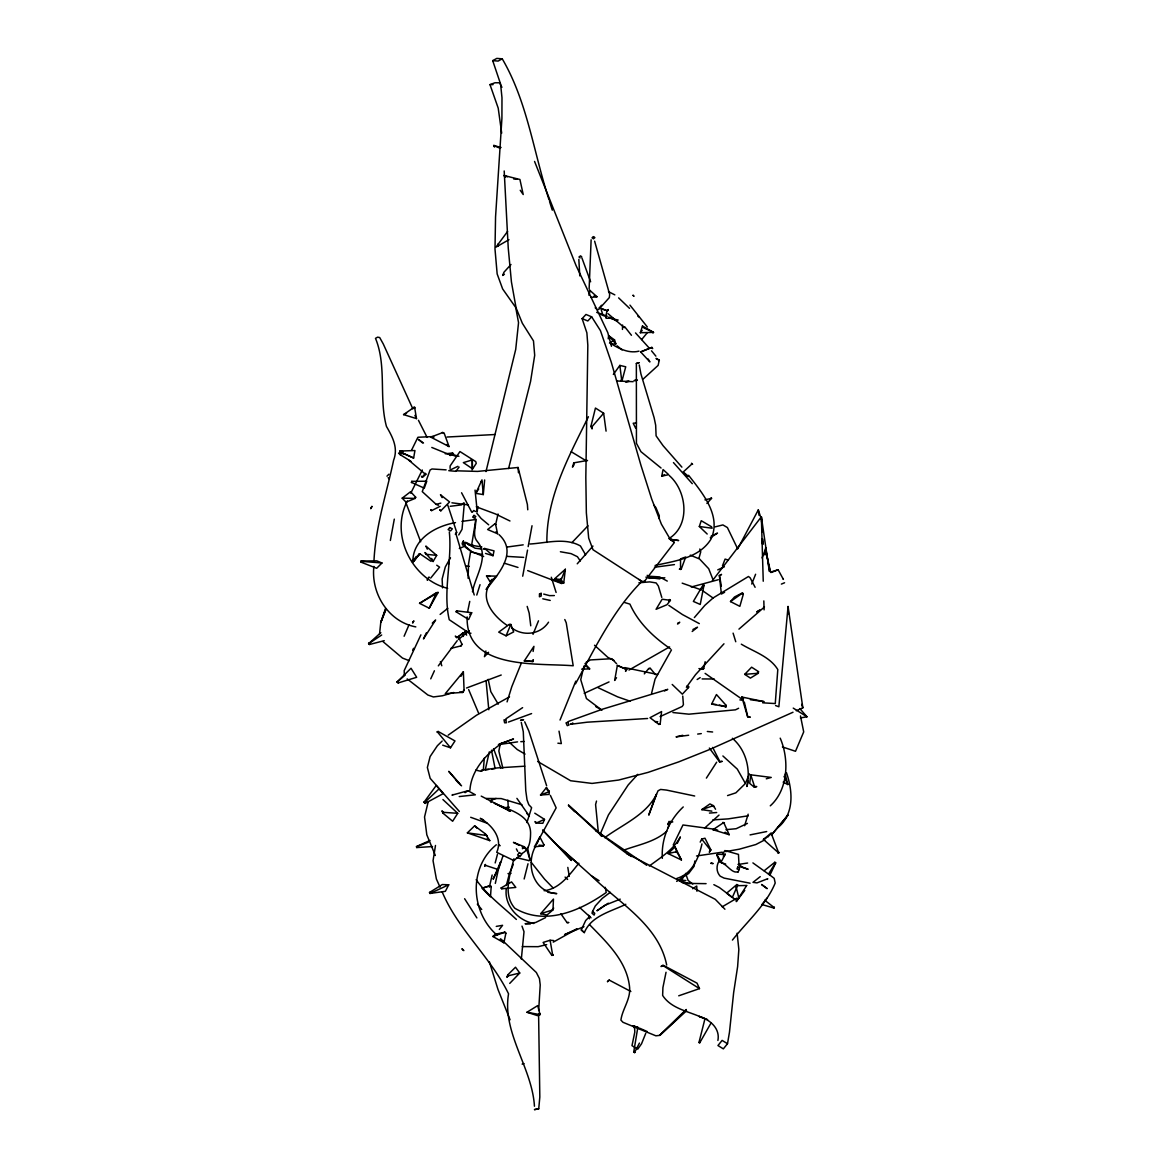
<?xml version="1.0" encoding="UTF-8"?>
<svg xmlns="http://www.w3.org/2000/svg" width="1168" height="1168" viewBox="0 0 1168 1168"><rect width="100%" height="100%" fill="white"/><g stroke="black" fill="none" stroke-linecap="round" stroke-linejoin="round"><path stroke-width="1.5" d="M659.278 518.782L659.278 515.687L655.847 507.496L653.759 505.116M578.832 259.354L579.781 275.882M506.284 888.819C504.08 905.375 518.023 920.647 533.82 923.479M635.611 428.057L633.187 423.225L636.458 422.962M717.897 1040.454C720.291 1028.263 709.75 1019.562 699.136 1016.408L707.574 1019.576M682.74 696.055L683.411 704.669L682.214 706.479L660.081 716.583M361.029 562.158L361.043 561.049L376.811 560.859L381.965 562.991L376.68 568.29L361.029 562.158L361.817 561.37L381.965 562.991M373.877 566.407C370.825 593.446 388.302 621.697 415.808 626.895M373.964 561.049C375.527 526.71 386.491 493.684 393.616 460.25C398.434 447.68 392.433 436.847 386.447 426.408C378.709 397.66 386.929 366.139 375.497 338.34L377.614 337.158L379.688 337.537L383.279 343.991L412.859 408.888M546.887 542.463C546.303 497.393 568.962 456.133 588.424 416.742M456.177 611.842L456.63 610.835L471.697 612.747L468.631 619.507L456.177 611.842L456.63 610.835M467.127 616.879C465.536 670.301 537.222 662.825 573.196 665.775L566.232 622.792L564.801 619.536M538.594 1013.97L539.82 1097.059L538.725 1108.797L534.521 1109.6L538.725 1108.797M538.682 1010.451L540.215 984.931L539.441 978.58L536.346 972.506L500.999 939.101M540.025 1014.642L537.703 1005.604L526.987 1012.247L537.441 1015.62L540.025 1014.642L526.987 1012.247M472.339 468.689L472.295 459.929L463.36 462.63L472.339 468.689L472.295 459.929M468.105 578.277L468.529 564.071L470.602 551.515M622.456 329.434L622.617 325.054M661.76 476.164L663.059 469.536L668.665 474.661L661.76 476.164L664.548 474.602M450.074 468.368L450.176 465.871L459.944 451.563L475.741 461.594L476.252 463.36L472.033 469.843M739.037 865.503L738.468 854.407L724.89 850.567L722.204 854.728M589.125 288.861L591.125 239.805M491.202 886.6L490.472 896.805L481.975 888.206L490.268 885.665L491.202 886.6L489.786 885.826L482.851 888.03M549.296 791.641L549.077 794.401L540.521 795.014L546.42 787.582L549.296 791.641L540.521 795.014M475.799 770.121L481.012 771.318L483.318 769.916L484.326 758.061M464.324 503.233L462.046 529.308L458.732 534.959M666.037 972.258L662.913 987.588L662.636 995.443C671.658 1009.473 690.259 1011.473 704.143 1018.569M796.284 710.757L802.839 707.793L788.05 606.513L778.866 706.771L775.552 705.545M483.289 494.575L481.975 479.873L475.814 493.363L483.289 494.575L484.647 479.975M384.243 640.663L369.497 644.502L368.592 643.699L380.826 632.662M379.542 634.049L380.753 622.544L385.425 608.762M651.554 693.427L655.058 679.163L671.469 649.904M660.197 723.751L661.57 711.575L650.007 717.707L658.927 724.423L660.197 723.751L658.927 724.423M758.324 673.264L758.499 671.629L751.623 667.191L744.717 674.345L750.411 678.097L758.324 673.264L744.717 674.345M589.402 293.577L589.782 290.277L596.979 296.745L590.964 297.446M501.13 887.957L501.773 888.79L515.818 887.417L511.555 881.913L501.13 887.957L501.773 888.79M563.75 582.993L561.136 579.927L565.341 569.269L554.596 578.802L563.75 582.993L565.341 569.269M750.717 774.822L749.725 783.421L754.382 787.261L756.747 786.604L754.484 786.312L750.717 774.822L771.245 777.435L766.281 778.808M754.382 787.261L754.484 786.312M694.814 861.006L694.172 866.189L688.682 873.445L676.666 881.387M608.207 338.778L608.63 335.698L614.529 339.903L615.857 343.888L611.36 344.151M764.982 554.99L765.624 547.617L769.697 571.356M485.903 650.985L484.428 656.693L488.56 652.284M701.953 843.909C698.844 858.042 692.04 873.927 676.841 878.424M435.489 845.457L433.051 860.714L436.379 879.008L440.029 887.125M533.119 651.437L533.937 646.342L524.301 660.913L533.017 661.511L533.309 659.672L532.155 661.424L524.301 660.913M471.478 546.128L475.902 519.191M477.084 512.007L477.975 506.62M633.713 1052.12L634.735 1052.558L633.713 1052.12L637.816 1027.417M588.949 295.256L589.782 290.277M727.503 1043.725L722.116 1040.396L717.955 1045.55L723.342 1048.864L727.503 1043.725L729.474 1032.205L733.635 992.727L737.621 966.637L738.848 949.423L737.11 933.217M662.329 858.378C661.205 838.77 668.753 820.637 683.236 806.942M400.493 452.118L400.697 451.009L414.947 450.541L413.633 458.017L400.23 452.001L400.697 451.009M625.946 669.118L625.552 671.366L626.793 669.527L617.361 665.439L614.66 680.448L616.514 677.703M390.36 540.477L394.302 519.132M522.709 576.204L527.527 550.113M528.17 546.624L532.024 525.746M613.01 318.134L606.572 318.28L605.739 317.36L606.878 311.301M703.881 585.737L700.245 604.455L693.369 601.418L702.859 585.285L703.647 584.759L703.881 585.737L702.859 585.285M500.211 744.191L498.853 751.068L502.795 768.091M493.027 555.705L484.691 548.478L494.02 550.858L493.027 555.705L485.508 553.428M410.946 461.345L400.244 454.717L400.478 453.607L403.909 453.68M467.58 611.915L469.755 601.389M698.946 668.563L702.129 669.322L703.72 668.592L705.151 661.716M412.859 560.217C413.866 538.141 436.058 526.038 455.491 522.622M503.89 942.766L505.89 933.159L504.956 932.21L495.407 934.181L492.896 936.488L503.89 942.766L500.254 939.087M658.942 361.613L658.139 365.38L643.364 378.87M450.848 648.386L461.083 645.86L461.944 644.21L458.425 636.75M495.305 883.402L498.371 869.503L502.97 855.925M498.035 513.993L495.655 524.505L497.539 533.732L487.611 529.527L494.648 524.023L495.743 524.49L494.648 524.023M489.319 751.856L485.216 769.946L488.501 769.478M489.363 887.184L492.151 875.022M411.793 481.347L411.545 482.442L411.793 481.347L426.787 481.216L424.276 488.151L411.413 482.384M485.976 471.595L515.716 349.393L518.548 322.645L515.716 307.491L502.634 288.934L497.159 273.94L494.998 249.105L495.553 216.956L501.919 118.391L501.977 97.689L500.576 83.994L492.706 60.648L496.823 58.4L502.24 58.823C527.542 102.025 533.674 152.877 549.062 199.845M583.942 666.052L580.744 679.674L586.438 698.552L601.943 710.188M428.072 802.27L424.539 817.016L426.816 834.813L435.343 855.487M748.206 781.231L746.892 786.517C750.878 769.391 746.031 749.871 732.38 738.293M603.652 413.224L591.811 426.948L592.074 428.919L590.906 426.378L595.446 408.055L603.652 413.224L606.075 431.138M524.155 878.978L528.009 863.78M711.151 1022.832L699.749 1042.761L698.975 1042.469L704.99 1018.657M508.591 468.529L530.564 381.469L534.696 355.306L533.484 340.91L522.33 323.244L516.081 307.899L511.423 281.911L508.241 248.025L504.196 170.966M513.92 858.743C510.095 874.496 502.62 894.338 514.811 908.251C545.179 926.18 580.029 910.879 606.207 892.527L605.243 887.3M596.512 801.058L595.592 804.562L598.293 831.966L601.491 836.303M619.858 365.409L621.595 379.571L620.807 380.666L622.296 379.746L625.727 366.796L619.858 365.409L613.346 374.461M495.174 862.933L497.451 854.334M506.313 885.475L509.569 873.211L513.336 864.335M432.525 846.552L416.757 847.559L417.049 846.493L428.247 842.274M698.946 558.289L700.742 551.836L699.807 549.004M743.33 594.205L739.84 606.338L730.496 601.578L734.482 597.009L742.527 592.804L743.33 594.205L741.928 593.49L730.496 601.578M472.471 591.767C475.274 575.97 489.845 556.435 477.464 541.704C471.799 535.338 476.456 526.695 475.595 519.264M744.629 825.703L748.148 814.198M609.185 980.083L607.506 981.631L609.185 980.083L630.866 991.486M507.073 701.88L511.788 686.711L521.366 663.059M573.78 462.849L572.451 467.142L574.072 464.718L573.78 462.849L587.519 460.455M476.778 595.052L480.033 584.672M659 359.919L658.679 360.927L659.351 360.255L656.226 358.342M640.327 332.734L642.458 326.047L653.54 332.354L640.327 332.734L642.181 330.369M652.985 333.07L653.292 332.062M490.925 802.445L492.049 799M592.585 911.39L592.001 913.157L594.147 915.099L594.731 913.318L592.585 911.39L595.3 905.959L602.235 898.396L610.251 892.323M535.937 845.603C524.943 863.955 533.221 892.206 556.756 893.622L547.967 892.323M699.325 526.505L701.238 520.709L711.502 526.753L712.159 528.228L699.325 526.505L707.195 534.024M485.187 865.269L485.465 864.437L484.647 866.335L485.187 865.269L498.064 869.503L500.59 862.042L493.13 879.183L498.064 869.503M678.287 879.913L681.499 881.84L683.514 875.956M667.979 827.893L670.33 821.308M506.065 635.83L510.825 624.442L513.672 631.903L506.065 635.83L498.707 632.136L509.19 624.471L510.825 624.442M507.744 974.9L506.868 977.324L508.372 975.776L519.76 973.017L515.511 967.221L507.744 974.9L508.372 975.776M681.163 569.298L679.484 569.196L681.163 569.298L685.718 557.005L681.82 558.333M385.747 609.243L380.753 622.544L385.951 609.448M702.406 588.044L703.647 584.759M722.466 565.852L725.094 559.092L728.394 560.129M669.03 821.352L667.76 824.593L669.512 822.535L672.783 821.922M526.914 822.564L531.63 807.687L528.783 804.679L527.031 799.861L525.761 790.648L523.293 731.781L521.264 722.379M751.725 584.029L755.608 574.247M762.062 557.954L765.945 548.186M645.758 1033.33L641.524 1043.812L637.757 1049.141L631.99 1045.652L634.808 1032.103L634.633 1028.439L633.158 1025.811L638.312 1027.606M553.004 909.843L553.457 899.068L540.653 913.712L547.062 914.967L553.004 909.843L540.653 913.712M625.8 904.295C611.054 911.551 591.169 915.814 584.336 932.619L581.284 929.918L585.664 920.559L589.825 916.267M533.017 634.341L538.492 620.821M560.041 720.028L575.78 681.163M688.478 687.587L688.857 686.682L686.959 686.127L688.478 687.587L682.346 694.186L672.199 684.463M481.654 549.062L475.084 548.186L465.2 542.478L464.076 545.164L472.193 552.23L482.603 554.654M464.601 546.244L465.2 542.478M749.447 773.858L745.359 783.538L735.869 792.838L727.562 795.583M600.002 834.594L608.426 814.943L628.194 784.94L637.845 774.311M404.113 636.239L408.99 624.88M544.507 819.367L542.828 823.294L536.141 823.104L544.507 819.367L534.769 813.191M737.723 885.183L732.307 897.52L726.627 893.199L736.862 884.541L737.723 885.183L736.862 884.541M407.34 500.984C389.674 534.564 411.851 579.401 447.651 588.351M410.756 493.232L422.305 470.032M415.195 498.4L415.691 497.247L410.581 491.713L402.201 498.152L406.011 502.138L415.195 498.4L402.201 498.152M451.067 454.118L450.133 455.491L451.067 454.118L458.922 456.308M523.293 848.333L523.833 847.121M725.693 864.057L721.065 862.626C727.065 864.043 732.263 874.438 738.264 871.562M430.744 678.842L434.408 670.782M737.928 872.306L739.037 869.868M429.24 608.192L436.496 592.658L438.117 592.453L429.24 608.192L419.546 603.345L436.496 592.658M517.03 857.779L528.973 860.626L530.038 859.692L527.498 847.515M764.164 870.759L774.807 862.276L775.669 862.933L769.931 875.109L752.907 862.904M677.309 843.325L680.36 836.916C673.498 849.72 660.621 857.546 649.306 866.014M719.4 860.626C716.072 865.313 716.218 871.941 720.203 876.19L724.087 878.102L750.075 883.198M426.378 632.837L423.458 638.94L435.635 620.004L432.277 623.128M536.9 843.325L539.893 837.106L543.908 844.727L543.295 845.793L534.375 846.873L539.893 837.106M536.623 844.157L538.01 841.267M539.412 838.361L556.158 807.862L550.376 795.379M673.221 845.033L682.973 824.973L715.59 829.382M700.201 842.113L701.691 839.047L704.961 838.23L710.874 849.866L709.385 852.056L710.874 849.866M411.574 450.162L417.91 437.255L433.489 436.569M607.272 310.79L608.28 309.593L607.272 310.79L599.301 307.899L601.535 305.242M711.619 704.07L716.451 694.537L726 705.224L726.175 706.742L711.619 704.07L716.115 704.508M725.27 706.669L726 705.224M397.062 682.054L411.019 668.257L416.669 677.294L398.142 682.944L397.062 682.054L405.296 674.943M634.604 1052.456L639.436 1043.068M461.024 676.287L463.36 671.775L464.076 690.186L462.966 692.332L445.285 693.661L463.36 671.775M429.999 893.447L448.731 884.789L445.358 891.315L429.999 893.447L429.532 892.44L442.307 884.556L448.731 884.789M737.767 548.756L758.295 509.905L761.974 520.986M767.391 879.387L767.741 878.701L756.995 882.891L752.995 882.351L760.237 876.642M716.933 855.253L717.546 854.407L725.211 854.217L721.225 861.838L719.561 861.969L716.933 855.253L717.546 854.407M420.903 634.852L404.186 670.651L404.362 675.221M461.083 645.86L461.944 644.21M575.517 683.806C594.862 648.517 612.689 610.922 641.261 582.029L644.663 581.065L674.33 542.58L669.074 537.265L661.38 524.14L651.7 499.072L640.969 465.404L611.273 362.197L600.44 330.617L591.65 316.805L585.971 314.469L582.117 318.63L586.876 332.836L587.825 345.232L585.825 477.464L586.351 512.81L588.687 538.112L593.008 549.734L643.364 582.336L644.663 581.065M543.295 845.793L543.908 844.727M450.483 557.837L445.315 566.918L442.132 579.021L442.555 587.854M746.367 886.03L736.249 901.638L744.761 890.41M425.707 554.245L436.686 555.384L433.094 561.516L424.904 552.552L426.101 553.574M669.673 599.505L668.768 601.009L670.403 600.323L662.139 599.228L656.066 609.302L667.001 604.703L670.403 600.323M507.584 231.454L495.991 247.134L508.971 239.688M775.464 862.772L768.559 874.058L774.18 878.321L775.202 883.023C766.12 905.069 747.053 921.537 732.438 940.065M427.211 580.073L429.123 577.05L427.371 579.751M443.008 813.22L443.563 812.344L457.725 813.322L452.644 821.25L443.008 813.22L441.927 810.84L443.563 812.344M766.909 898.192L761.93 904.528L773.844 908.047L774.384 907.346L773.844 908.047M706.377 778.107L716.656 762.193M450.512 747.783L437.679 732.234L438.175 731.475L454.994 740.95L450.512 747.783L442.701 745.184M475.814 493.363L478.749 488.896M486.209 589.3L490.18 583.314C479.084 599.257 494.064 616.689 507.233 625.449M486.37 589.373C498.035 574.189 518.431 552.508 498.97 534.579M414.655 559.355L419.765 553.676L431.08 561.37M455.301 534.258L456.513 532.52M438.321 665.862L457.228 640.663M686.375 687.28L695.515 674.681L723.97 643.802M424.057 802.168L436.219 785.495L443.198 793.627L425.108 803.394L424.057 802.168L425.108 803.394M723.328 856.801L725.211 854.217M490.107 581.795L496.604 576.131L486.516 575.955L490.107 581.795L491.903 579.357M711.21 497.67L711.56 498.313L704.932 499.86M413.633 560.567L416.684 556.45L412.012 561.604M738.877 898.163L736.19 887.096L737.256 885.694L746.921 885.475M578.861 863.254C569.634 874.54 559.764 888.906 544.127 890.717M459.112 467.083L455.885 471.332L448.804 470.675L457.9 466.309M736.19 887.096L737.256 885.694M712.261 580.919L761.361 516.796L769.347 571.459M499.335 929.451L502.576 925.319L496.269 926.399M414.187 560.655L419.56 553.836L413.122 561.837M548.361 791.714L549.004 790.897M426.349 474.047L422.641 477.172L421.458 476.296L422.203 477.23L425.371 473.288M413.238 561.75L419.765 553.676M430.7 578.072L439.562 567.137L436.73 565.21M777.859 827.63C794.488 814.081 792.809 790.926 786.429 772.603M644.313 673.878L648.634 668.592L650.342 668.373L655.555 674.651M641.685 339.552L647.203 332.836M462.09 692.595L464.076 690.186M771.537 834.872L788.035 815.045L771.464 835.047M694.361 617.565L704.888 605.301L713.181 597.899L748.454 576.496L750.163 577.824L755.112 587.3M767.741 837.149L771.157 833.178L778.706 853.005L763.419 839.398L771.157 833.178M472.412 512.066L473.77 510.489L475.478 511.467M552.303 909.697L553.705 908.091M577.24 563.808L592.964 546.084M598.79 309.374L609.331 297.577L609.667 294.467L594.629 241.177M702.129 669.322L703.72 668.592M706.917 503.452L711.56 498.313M510.985 264.508L503.934 272.261L502.678 275.444L504.415 274.261M704.523 828.185L719.006 815.089M591.65 316.805L587.811 320.966L582.117 318.63M481.012 771.318L483.318 769.916M650.342 668.373L648.634 668.592M496.327 844.756C468.324 867.459 470.543 912.339 497.203 935.276M571.911 542.638L587.971 525.819M757.477 672.71L758.499 671.629M509.715 983.412L519.76 973.017M386.973 476.179L388.9 474.193M548.551 622.179C540.375 634.662 523.308 636.662 511.657 627.873M440.847 510.796L439.84 509.993L440.847 510.796L449.592 501.948L440.467 494.721L442.103 497.626M442.176 741.038L437.372 745.739L430.101 756.572L427.371 767.478L430.174 778.341L459.345 811.468M528.973 860.626L530.126 859.502M686.142 1009.678L659.789 1035.359L655.876 1035.812L622.997 1022.307L620.909 1020.117C622.369 1009.064 630.574 999.545 629.625 987.719C627.274 961.541 607.01 942.591 589.694 924.793M686.302 1009.502L659.789 1035.359L686.565 1010.773M467.375 832.857L474.631 825.834L485.406 833.894L489.786 840.639L467.375 832.857L487.071 835.529M484.603 834.667L485.406 833.894M522.388 848.713L524.403 846.8L525.746 848.523M463.681 502.897L461.594 504.868L450.176 506.299M424.48 802.679L439.037 788.911M668.038 853.56L675.06 846.946L681.426 859.969L668.038 853.56L675.746 851.895L676.52 851.165L675.06 846.946M738.95 629.129L764.456 606.966M597.111 910.733L604.936 905.273L620.237 899.141M692.025 463.886L691.427 463.273L692.609 464.368L692.025 463.886L683.061 472.164L688.346 476.573L684.755 473.259M492.896 936.488L504.956 932.21M469.726 614.529L471.697 612.747M554.596 578.802L560.129 579.459L561.312 578.408M519.439 855.648L513.993 860.626L496.721 852.319C503.014 838.303 492.151 825.148 480.282 818.345L483.537 819.98M521.848 853.531C529.119 849.954 530.374 841.851 530.549 834.594C531.717 814.417 508.357 809.833 494.21 803.117L510.445 811.307L481.231 796.123M666.811 831.178C654.868 842.084 637.903 844.829 623.128 850.377M719.517 761.799L722.058 761.39L719.517 761.799L709.341 748.075M692.186 631.494L697.5 627.216L692.931 629.494M778.049 853.341L779.217 852.421M458.367 639.495L469.346 630.764M440.117 614.426L447.782 608.353M770.281 805.832C788.283 789.714 789.393 759.492 780.209 738.161M414.771 497.962L415.691 497.247M448.176 735.154L476.515 715.225L509.525 696.829M466.587 630.895L457.243 637.48L455.301 636.122L456.761 637.728L463.433 632.662M712.991 829.703L723.722 822.535L729.197 834.697L712.991 829.703L717.678 830.112M403.588 414.611L414.567 406.99L416.494 418.611L403.588 414.611L406.566 413.253M522.622 707.647L505.875 718.831M711.867 811.161L701.778 809.628L709.954 803.92L713.4 805.643L715.531 809.234M701.778 809.628L713.4 805.643M699.471 988.624L697.048 983.164L663.001 965.148L660.986 966.535L663.263 965.746L699.471 988.624L678.725 995.808M737.023 898.09L722.189 906.821M640.663 351.933L651.919 347.334L652.664 348.619L651.656 347.524L640.663 351.933L649.89 361.934L648.182 359.029M669.206 538.404C690.609 525.104 686.886 491.042 669.381 475.639M368.592 643.699L381.688 634.998M452.965 794.517L452.001 795.145L468.003 790.736L475.347 794.809L459.228 796.561M465.083 792.678L468.003 790.736M597.184 910.573L608.324 903.2M692.609 888.746L696.741 886.016L696.946 891.242M710.275 537.835L717.502 533.104L711.151 536.127M609.492 343.085L614.529 339.903M719.357 575.634L721.459 574.481L719.357 575.634L721.401 594.045L724.598 592.293M604.703 837.675C623.449 823.863 648.882 813.862 658.022 790.809L660.621 789.437L666.475 790.079L694.683 796.007M697.15 679.513L700.187 677.601M538.871 1014.277L540.054 1013.547M756.937 611.857L759.915 610.017L756.879 611.842M636.356 363.482L638.969 362.722L636.356 363.482L636.443 443.314L640.955 451.695L661.044 468.003M609.039 681.922L584.204 693.325M419.546 603.345L438.117 592.453M628.983 670.038L669.6 646.897M585.927 662.475L590.38 659.935L611.813 658.694L616.587 663.716M502.24 58.823L498.123 61.072L492.706 60.648M763.419 839.398L766.296 837.894M764.836 839.85L755.827 844.537L739.315 849.194L725.678 851.589M431.664 510.591L430.861 509.876L431.664 510.591L440.219 506.27M545.631 917.566L535.659 922.501L525.104 923.727L530.287 924.005M738.614 708.275L735.49 709.823L688.886 714.174L672.914 712.538M664.519 690.945L667.76 689.368L602.396 709.224L568.641 721.371M446.103 469.857L431.985 468.981L430.087 470.003L422.261 491.626L436.146 504.357L440.847 503.131M747.418 823.396L736.147 828.711L725.97 829.674M717.751 569.882L724.364 566.816M571.123 724.072L573.035 723.196L570.583 724.291L587.212 722.189L647.612 718.495M792.999 712.246L709.414 749.608L678.593 761.93L648.182 772.355L618.675 780.049L592.045 783.421L570.626 780.75L537.645 761.448M416.757 847.559L416.348 846.566L430.028 840.478M459.316 548.493L465.302 545.923M553.252 942.138L576.992 928.91L564.597 934.648L583.942 926.662M781.377 584.088L784.575 582.759M430.773 437.139L442.949 432.481L444.278 433.489L449.038 446.556L430.773 437.139L433.868 437.255M771.42 572.451L778.122 569.75L783.392 579.401L783.1 578.583M501.218 675.016L466.528 688.01M498.488 744.571L501.86 743.301C486.122 753.886 471.084 770.646 469.916 790.254M531.586 713.575L508.43 722.058M500.079 744.016L513.511 738.979L500.123 743.768M501.685 133.137L498.21 108.128L489.991 84.622L494.984 82.767L499.524 82.782L501.933 87.293M567.064 922.618L568.626 922.53L567.064 922.618L560.917 913.843M489.845 800.708L496.079 798.445M438.175 731.475L436.817 731.942L437.679 732.234M637.728 315.871L638.662 316.937M771.566 571.809L778.122 569.75M553.632 940.547L550.099 940.269L543.12 942.43L551.836 955.366L553.092 955.147L551.836 955.366M484.691 548.478L483.406 548.872L484.53 549.208M718.305 579.722L691.252 587.008M681.499 881.84L685.864 880.555L679.805 880.044M453.724 692.507L442.351 695.792L433.401 696.946L427.897 695.033L407.179 678.9M499.51 845.048L498.488 845.34L500.123 845.705M522.125 1064.106L524.038 1063.61M715.166 526.856L722.904 524.928L727.387 527.542L737.592 548.683M546.668 944.635L538.127 946.679L522.286 946.591M682.711 735.3L676.038 736.877L688.653 735.241M655.117 565.443C675.016 560.961 698.96 558.216 710.845 539.368C721.955 515.876 702.275 492.881 688.58 475.288M750.075 834.901L766.69 831.543M461.915 521.395L475.23 519.57M498.561 744.629L517.541 741.87M800.401 717.911L806.971 716.816L799.832 708.582M696.522 855.983L722.262 852.187M747.608 863.035L738.045 864.481M748.206 815.804L728.263 818.87L712.86 819.907M628.486 381.367L625.449 381.805L629.202 381.279M481.508 770.15L497.495 767.902L524.709 766.193M491.801 769.026L495.101 768.559L491.48 750.221M634.107 380.607L637.392 380.14L634.487 380.52M638.984 351.159C628.939 353.67 619.055 348.75 610.776 343.48M507.087 547.033L523.206 544.843M654.46 567.268L674.432 564.597M697.676 734.073L701.282 733.606M657.745 721.707L654.941 721.59M530.053 544.011C546.595 543.003 565.195 537.295 580.452 545.982L585.621 554.844M527.761 509.788L527.396 504.532L518.081 467.477L477.595 471.405L456.221 470.806M504.182 807.774L509.394 807.205M445.271 453.797L452.439 453.023L453.476 453.885L452.439 453.023M507.992 873.606L511.073 873.299M638.911 582.759L649.729 581.883L656.139 582.934L658.343 585.986L661.789 597.417M709.443 813.089L716.685 812.519M495.057 434.525L447.081 437.022M520.811 741.68L524.082 741.476M581.664 669.176L589.65 668.884L584.978 663.585M649.525 578.306L664.84 577.795M554.362 595.563L549.602 595.636L543.719 594.089M494.385 145.489L494.517 147.037L493.684 145.489L501.072 147.489M489.991 84.622L493.027 84.636M486.136 798.474L501.174 798.562L521.95 804.767M702.085 678.929L714.203 679.002M633.144 381.673L616.631 380.972M706.085 883.65L688.813 883.431L681.747 882.307L689.646 883.548M429.532 892.44L430.496 892.469M506.708 556.377L523.673 557.384M648.036 576.174L659.497 576.89L667.278 581.08M470.967 633.231L469.229 633.129L449.242 619.712C442.628 591.139 452.308 561.02 449.33 531.98M504.868 175.55L505.233 177.2L504.021 175.492L519.921 179.478L523.22 194.53L520.227 190.267M513.759 179.011L516.84 179.244M451.914 502.809L468.339 504.897M539.09 845.165L543.485 845.574M481.844 546.974L471.989 545.368L465.959 542.448M465.667 565.998L469.186 566.349M459.725 692.011L462.966 692.332M707.326 731.475L712.626 732M532.155 661.424L533.017 661.511M468.31 544.653L472.923 545.135M557.895 743.198L561.341 743.578L559.019 731.153M645.904 577.138L659.847 578.89M739.884 699.909L743.388 700.362M762.675 702.815L775.26 703.574L777.8 669.571C769.931 656.591 753.74 651.671 741.315 644.181M486.516 575.955L490.093 576.423M750.382 699.72L764.091 701.632L741.826 697.019L747.578 716.597L750.031 717.108L747.578 716.597M550.216 600.44L542.77 598.804M712.495 806.27L714.159 806.519M480.909 481.479L481.8 481.61M657.642 674.491L624.807 667.6M560.392 551.749L571.079 553.632L577.43 556.713L580.306 560.99M593.87 296.132L596.979 296.745M611.054 318.528L618.164 320.047M399.66 450.746L402.858 451.52M400.478 453.607L398.551 453.126L400.244 454.717M719.342 705.063L726.175 706.742M596.702 312.352L607.258 316.251M624.296 602.411L629.917 604.119C638.283 622.778 653.584 637.232 670.534 648.853M413.589 407.442L415.005 407.88M504.401 563.239L517.993 567.444M722.685 822.447L724.467 823.002M476.281 506.81L495.509 513.964L509.963 520.986M527.673 570.583L561.75 583.591M551.924 579.459L562.217 582.847M739.826 866.554L748.133 869.284L742.118 867.021L738.512 863.955M782.414 746.921L795.51 751.287L803.701 731.898L800.474 715.926M599.301 307.899L607.623 310.907M630.282 701.267L617.638 696.858L598.104 687.704M682.185 583.153L701.676 590.03M486.983 823.163L470.689 817.293M450.819 455.199L431.795 447.446M483.654 556.523L471.186 551.413L465.185 547.135M633.158 1025.811L638.049 1027.606M626.793 669.527L617.361 665.439M698.975 1042.469L699.749 1042.761M409.15 660.65L402.493 658.08L383.031 641.641M504.021 175.492L507.306 176.85M690.273 555.15L699.544 558.99L708.713 568.728L712.903 579.401M361.043 561.049L361.817 561.37M436.146 504.357L438.35 505.277M450.702 454.206L455.111 456.075M493.684 145.489L500.006 148.219M639.363 1028.103L647.116 1031.49M599.856 314.017L604.571 316.075M400.23 452.001L413.633 458.017M656.255 358.839L659.351 360.255M560.129 579.459L561.136 579.927M524.403 846.8L513.438 842.376L519.278 845.398M653.54 332.354L644.035 327.989L642.458 326.047M675.746 851.895L677.221 852.596L681.426 859.969M608.835 317.039L616.762 320.981M434.467 593.855L435.533 594.381M509.19 624.471L509.993 624.88M608.47 291.664L614.821 294.862M614.164 660.533L607.798 657.321L594.527 645.232M442.263 432.452L444.278 433.489M783.159 782.122L787.845 784.546L785.144 774.092M522.184 846.917L526.564 849.18M713.852 884.658L719.415 887.549L735.796 899.973M574.671 811.716L568.466 805.19L595.636 830.39L626.866 853.633L715.254 899.316L724.919 909.23M699.311 623.61L682.448 614.558L668.855 605.389M504.678 932.473L505.89 933.159M595.651 706.523L600.367 709.268M525.074 754.105L517.22 749.52L509.598 742.585M571.283 451.768L586.643 461.083M725.094 832.185L729.197 834.697M590.906 426.378L591.811 426.948M793.247 708.1L806.971 716.816M626.866 853.633L631.421 856.524M542.653 829.995L557.238 845.252L591.49 875.883L599.082 880.687M536.404 822.52L534.944 821.586L536.141 823.104M638.852 579.445L643.364 582.336M722.89 755.959L737.285 769.099L745.009 782.779M669.308 538.813L673.746 541.777L669.322 538.784M705.107 673.381L741.519 698.844M471.303 459.739L472.281 460.411M646.765 865.313L595.636 830.39L602.279 836.23M703.136 591.052L713.341 598.206M423.488 443.008L418.407 439.387L422.553 442.891M761.667 884.643L767.186 888.644L761.638 884.468M605.739 317.36L606.572 318.28M774.807 862.276L775.669 862.933M446.351 444.512L449.038 446.556M692.799 884.03L688.098 880.453L685.587 873.43M581.284 929.918L584.336 932.619M585.387 665.599L589.65 668.884M581.708 256.77L580.525 255.865L578.992 256.989L580.175 257.909M764.704 900.207L774.15 907.565M488.691 524.826L481.158 518.504L476.792 513.205M608.017 313.681L624.384 327.682M617.084 345.786L622.062 349.962M595.184 307.797L597.753 309.958M408.727 460.148L425.298 474.135M436.686 555.384L425.867 546.055L427.313 549.15M591.49 875.883C618.675 902.703 658.664 924.779 666.68 965.045M578.525 863.955L557.238 845.252L571.561 860.495L542.989 830.448M568.466 805.19L602.002 835.295M516.373 919.435C502.649 906.572 487.071 895.228 476.164 879.679M579.474 907.346L591.008 917.814M565.093 877.11L567.619 879.431M442.906 799.554L457.725 813.322M516.387 848.917L517.701 851.428M618.617 297.869L629.537 308.352M635.523 332.909L649.335 348.195M474.631 825.834L477.157 828.302M487.26 838.171L489.786 840.639M741.826 697.019L743.534 698.756M673.454 462.572L692.288 483.683M553.311 888.162L544.609 879.197L531.309 862.407M516.898 798.357L529.279 816.009M526.841 813.468L529.338 816.082M495.86 531.907L497.539 533.732M456.294 780.501L458.688 783.144M608.63 335.698L615.857 343.888M461.55 785.83L448.746 771.333L460.207 784.677M681.893 467.127L663.059 445.665L656.095 435.839L655.671 425.196L654.124 417.721L640.911 373.891L639.232 364.942M388.126 477.683L389.28 479.041M629.961 305.125L647.32 326.967M651.525 350.838L655.876 356.138M477.318 904.149L481.727 909.507M701.691 839.047L710.392 849.997M624.661 326.69L631.45 335.289M647.203 575.284L649.189 578.321M464.616 898.718L476.88 917.917M717.108 855.239L721.225 861.838M397.295 681.586L398.142 682.944M368.65 643.145L369.497 644.502M464.762 632.063L466.631 635.144M498.225 704.158L490.808 691.66L488.195 679.338M524.709 721.824L528.812 730.949L546.639 785.772M461.579 492.765L471.726 512.11M418.436 420.261L427.108 437.401M493.553 748.644L500.868 768.237M712.684 747.432L719.824 761.536M414.903 415.385L416.494 418.611M676.52 851.165L677.221 852.596M431.649 558.435L433.094 561.516M784.049 776.399L787.845 784.546M442.219 892.002C458.104 929.699 490.91 957.497 508.547 993.793C501.948 1032.935 532.17 1067.683 534.448 1106.227M478.471 712.83L468.645 689.573M420.684 541.762L406.041 503.043M510.066 1019.781L497.991 989.486L489.334 961.687M455.754 533.163L474.223 594.994M590.628 281.765L581.912 257.938M534.564 161.432L576.058 265.559L607.798 332.646L611.448 346.297M546.42 787.582L547.485 790.313M521.979 926.107L524.009 931.699L521.337 959.103M801.642 704.377L802.839 707.793M447.709 504.941L456.79 532.55M440.394 661.584L441.796 665.76M526.666 849.282L530.038 859.692M549.544 201.538L552.289 210.182M551.311 577.24L556.114 592.468M733.095 633.144L735.752 641.743M601.272 309.754L602.965 315.375M527.177 606.411L529.177 613.112L530.754 625.785M744.308 702.041L747.768 716.787M765.77 551.238L770.719 572.495M462.586 632.91L463.375 636.429M768.675 564.728L769.77 569.955M588.73 915.289L589.387 918.778M719.517 575.707L721.357 586.088M550.099 940.269L552.668 955.103M567.809 867.401L569.269 876.38M497.787 244.2L498.079 246.127M758.295 509.905L759.054 515.322M762.324 538.784L763.084 544.2M475.055 490.093L477.201 511.088M488.808 709.75L486.078 680.9M518.081 467.477L518.461 472.719M788.05 606.513L788.4 613.726M507.905 800.153L508.372 810.636M761.551 522.111L761.361 516.796L763.244 581.226M762.208 539.777L762.339 543.324M763.828 600.907L764.091 609.857M762.135 528.155L762.222 531.732M762.397 538.886L762.514 544.259M762.5 538.755L762.602 543.85M448.789 562.319L448.804 563.925M680.535 558.771L680.55 569.502M539.514 593.943L539.426 596.804L541.178 596.045L541.266 593.183L539.514 593.943M413.574 648.459L413.18 650.342L413.574 648.459M371.906 506.43L370.825 508.562L371.906 506.43M649.846 811.891L648.795 815.133L656.533 794.182L649.846 811.891M737.767 867.05L737.023 868.89L738.877 869.62L739.607 867.78L737.767 867.05M738.877 931.057L738.877 931.057M413.311 621.537L412.581 623.04L413.925 620.953L413.311 621.537M463.419 540.959L462.148 543.266L462.616 545.091L463.886 542.784L463.419 540.959M678.243 623.011L677.557 624.019L679.747 622.252L678.243 623.011M519.351 852.552L517.585 854.961L520.023 856.567L521.789 854.158L519.351 852.552M474.004 515.38L472.69 517.059L474.427 518.169L475.756 516.475L474.004 515.38M449.782 527.527L448.118 529.615L450.644 530.9L452.323 528.812L449.782 527.527M593.49 236.622L592.074 237.805L593.461 238.827L594.877 237.63L593.49 236.622M521.862 719.605L520.548 720.393L523.614 719.809L521.862 719.605M567.794 722.204L566.027 722.89L567.268 725.664L569.035 724.978L567.794 722.204M711.516 863.269L710.684 863.298L713.166 863.561L711.516 863.269M505.773 719.824L503.992 719.868L504.605 722.802L506.386 722.758L505.773 719.824M678.52 540.507L670.315 539.368L678.52 540.507M633.1 295.3L633.815 296.146L633.1 295.3M462.966 949.642L461.886 948.752L463.813 950.635L462.966 949.642"/></g></svg>
